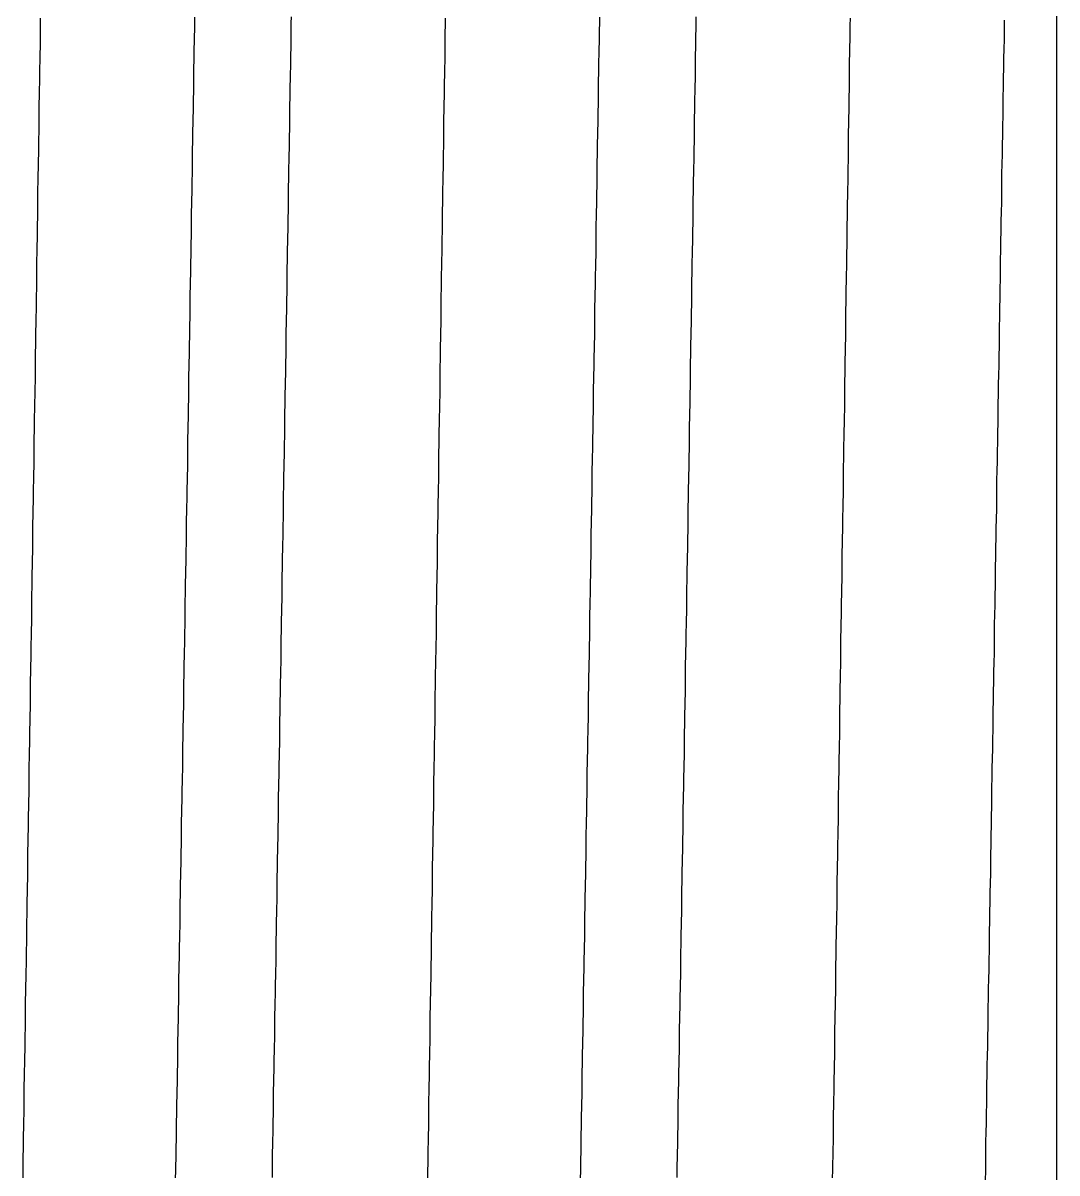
# Model space of a CAD drawing. Header units: millimetres. Extents: x 0 to 3800, y -67 to 2530.
# Drawn here: x 2302.939 to 2306.872, y 948.689 to 953.063 of the extents above; entities that cross this region are included whole.
import ezdxf

# ---------------------------------------------------------------- set-up
doc = ezdxf.new("R2010")
doc.units = ezdxf.units.MM
doc.layers.add('내부선 및 부속', color=4, linetype='Continuous')

msp = doc.modelspace()

# ---------------------------------------------------------------- linework, layer by layer
at = {"layer": '내부선 및 부속', "linetype": 'Continuous'}
msp.add_line((2306.8719, 935.792), (2306.8719, 972.4804), dxfattribs=at)
at = {"layer": '내부선 및 부속', "linetype": 'Continuous', "flags": 128}
for points in [[(2302.9394, 948.6705), (2302.9394, 948.6975), (2302.9404, 948.7245), (2302.9404, 948.7525), (2302.9414, 948.7795), (2302.9414, 948.8065), (2302.9414, 948.8335), (2302.9424, 948.8605), (2302.9424, 948.8875), (2302.9434, 948.9145), (2302.9434, 948.9415), (2302.9444, 948.9685), (2302.9444, 948.9955), (2302.9444, 949.0225), (2302.9454, 949.0495), (2302.9454, 949.0765), (2302.9464, 949.1035), (2302.9464, 949.1305), (2302.9474, 949.1575), (2302.9474, 949.1845), (2302.9474, 949.2115), (2302.9484, 949.2395), (2302.9484, 949.2665), (2302.9494, 949.2935), (2302.9494, 949.3205), (2302.9494, 949.3475), (2302.9504, 949.3745), (2302.9504, 949.4015), (2302.9514, 949.4285), (2302.9514, 949.4555), (2302.9524, 949.4825), (2302.9524, 949.5095), (2302.9524, 949.5365), (2302.9534, 949.5635), (2302.9534, 949.5905), (2302.9544, 949.6175), (2302.9544, 949.6445), (2302.9554, 949.6715), (2302.9554, 949.6995), (2302.9554, 949.7265), (2302.9564, 949.7535), (2302.9564, 949.7805), (2302.9574, 949.8075), (2302.9574, 949.8345), (2302.9574, 949.8615), (2302.9584, 949.8885), (2302.9584, 949.9155), (2302.9594, 949.9425), (2302.9594, 949.9695), (2302.9604, 949.9965), (2302.9604, 950.0235), (2302.9604, 950.0505), (2302.9614, 950.0775), (2302.9614, 950.1045), (2302.9624, 950.1315), (2302.9624, 950.1585), (2302.9624, 950.1865), (2302.9634, 950.2135), (2302.9634, 950.2405), (2302.9644, 950.2675), (2302.9644, 950.2945), (2302.9654, 950.3215), (2302.9654, 950.3485), (2302.9654, 950.3755), (2302.9664, 950.4025), (2302.9664, 950.4295), (2302.9674, 950.4565), (2302.9674, 950.4835), (2302.9674, 950.5105), (2302.9684, 950.5375), (2302.9684, 950.5645), (2302.9694, 950.5915), (2302.9694, 950.6185), (2302.9704, 950.6455), (2302.9704, 950.6735), (2302.9704, 950.7005), (2302.9714, 950.7275), (2302.9714, 950.7545), (2302.9724, 950.7815), (2302.9724, 950.8085), (2302.9724, 950.8355), (2302.9734, 950.8625), (2302.9734, 950.8895), (2302.9744, 950.9165), (2302.9744, 950.9435), (2302.9744, 950.9705), (2302.9754, 950.9975), (2302.9754, 951.0245), (2302.9764, 951.0515), (2302.9764, 951.0785), (2302.9774, 951.1055), (2302.9774, 951.1325), (2302.9774, 951.1605), (2302.9784, 951.1875), (2302.9784, 951.2145), (2302.9794, 951.2415), (2302.9794, 951.2415), (2302.9794, 951.2685), (2302.9794, 951.2955), (2302.9804, 951.3225), (2302.9804, 951.3495), (2302.9814, 951.3765), (2302.9814, 951.4035), (2302.9814, 951.4305), (2302.9824, 951.4575), (2302.9824, 951.4845), (2302.9834, 951.5115), (2302.9834, 951.5385), (2302.9834, 951.5655), (2302.9844, 951.5925), (2302.9844, 951.6195), (2302.9854, 951.6475), (2302.9854, 951.6745), (2302.9864, 951.7015), (2302.9864, 951.7285), (2302.9864, 951.7555), (2302.9874, 951.7825), (2302.9874, 951.8095), (2302.9884, 951.8365), (2302.9884, 951.8635), (2302.9884, 951.8905), (2302.9894, 951.9175), (2302.9894, 951.9445), (2302.9904, 951.9715), (2302.9904, 951.9985), (2302.9904, 952.0255), (2302.9914, 952.0525), (2302.9914, 952.0795), (2302.9924, 952.1065), (2302.9924, 952.1345), (2302.9924, 952.1615), (2302.9934, 952.1885), (2302.9934, 952.2155), (2302.9944, 952.2425), (2302.9944, 952.2695), (2302.9944, 952.2965), (2302.9954, 952.3235), (2302.9954, 952.3505), (2302.9964, 952.3775), (2302.9964, 952.4045), (2302.9964, 952.4315), (2302.9974, 952.4585), (2302.9974, 952.4855), (2302.9984, 952.5125), (2302.9984, 952.5395), (2302.9994, 952.5665), (2302.9994, 952.5945), (2302.9994, 952.6215), (2303.0004, 952.6485), (2303.0004, 952.6755), (2303.0014, 952.7025), (2303.0014, 952.7295), (2303.0014, 952.7565), (2303.0024, 952.7835), (2303.0024, 952.8105), (2303.0034, 952.8375), (2303.0034, 952.8645), (2303.0034, 952.8915), (2303.0044, 952.9185), (2303.0044, 952.9455), (2303.0054, 952.9725), (2303.0054, 952.9995), (2303.0054, 953.0265), (2303.0064, 953.0535), (2303.0064, 953.0815)], [(2303.5914, 953.0855), (2303.5914, 953.0615), (2303.5914, 953.0375), (2303.5904, 953.0135), (2303.5904, 952.9905), (2303.5894, 952.9665), (2303.5894, 952.9425), (2303.5894, 952.9185), (2303.5884, 952.8945), (2303.5884, 952.8705), (2303.5884, 952.8465), (2303.5874, 952.8235), (2303.5874, 952.7995), (2303.5864, 952.7755), (2303.5864, 952.7515), (2303.5864, 952.7275), (2303.5854, 952.7035), (2303.5854, 952.7035), (2303.5854, 952.6795), (2303.5844, 952.6555), (2303.5844, 952.6325), (2303.5844, 952.6085), (2303.5834, 952.5845), (2303.5834, 952.5605), (2303.5834, 952.5365), (2303.5824, 952.5125), (2303.5824, 952.4885), (2303.5814, 952.4655), (2303.5814, 952.4415), (2303.5814, 952.4175), (2303.5804, 952.3935), (2303.5804, 952.3695), (2303.5794, 952.3455), (2303.5794, 952.3215), (2303.5794, 952.2985), (2303.5784, 952.2745), (2303.5784, 952.2505), (2303.5774, 952.2265), (2303.5774, 952.2025), (2303.5774, 952.1785), (2303.5764, 952.1545), (2303.5764, 952.1305), (2303.5764, 952.1075), (2303.5754, 952.0835), (2303.5754, 952.0595), (2303.5744, 952.0355), (2303.5744, 952.0115), (2303.5744, 951.9875), (2303.5734, 951.9635), (2303.5734, 951.9405), (2303.5724, 951.9165), (2303.5724, 951.8925), (2303.5724, 951.8685), (2303.5714, 951.8445), (2303.5714, 951.8205), (2303.5714, 951.7965), (2303.5704, 951.7725), (2303.5704, 951.7495), (2303.5694, 951.7255), (2303.5694, 951.7015), (2303.5694, 951.6775), (2303.5684, 951.6535), (2303.5684, 951.6295), (2303.5674, 951.6055), (2303.5674, 951.5825), (2303.5674, 951.5585), (2303.5664, 951.5345), (2303.5664, 951.5105), (2303.5654, 951.4865), (2303.5654, 951.4625), (2303.5654, 951.4385), (2303.5644, 951.4155), (2303.5644, 951.3915), (2303.5644, 951.3675), (2303.5634, 951.3435), (2303.5634, 951.3195), (2303.5624, 951.2955), (2303.5624, 951.2715), (2303.5624, 951.2475), (2303.5614, 951.2245), (2303.5614, 951.2005), (2303.5604, 951.1765), (2303.5604, 951.1525), (2303.5604, 951.1285), (2303.5594, 951.1045), (2303.5594, 951.0805), (2303.5584, 951.0575), (2303.5584, 951.0335), (2303.5584, 951.0095), (2303.5574, 950.9855), (2303.5574, 950.9615), (2303.5564, 950.9375), (2303.5564, 950.9135), (2303.5564, 950.8895), (2303.5554, 950.8665), (2303.5554, 950.8425), (2303.5554, 950.8185), (2303.5544, 950.7945), (2303.5544, 950.7705), (2303.5534, 950.7465), (2303.5534, 950.7225), (2303.5534, 950.6995), (2303.5524, 950.6755), (2303.5524, 950.6515), (2303.5514, 950.6275), (2303.5514, 950.6035), (2303.5514, 950.5795), (2303.5504, 950.5555), (2303.5504, 950.5325), (2303.5494, 950.5085), (2303.5494, 950.4845), (2303.5494, 950.4605), (2303.5484, 950.4365), (2303.5484, 950.4125), (2303.5474, 950.3885), (2303.5474, 950.3645), (2303.5474, 950.3415), (2303.5464, 950.3175), (2303.5464, 950.3175), (2303.5464, 950.2935), (2303.5454, 950.2695), (2303.5454, 950.2455), (2303.5454, 950.2215), (2303.5444, 950.1975), (2303.5444, 950.1745), (2303.5434, 950.1505), (2303.5434, 950.1265), (2303.5434, 950.1025), (2303.5424, 950.0785), (2303.5424, 950.0545), (2303.5414, 950.0305), (2303.5414, 950.0075), (2303.5414, 949.9835), (2303.5404, 949.9595), (2303.5404, 949.9355), (2303.5394, 949.9115), (2303.5394, 949.8875), (2303.5394, 949.8635), (2303.5384, 949.8395), (2303.5384, 949.8165), (2303.5374, 949.7925), (2303.5374, 949.7685), (2303.5374, 949.7445), (2303.5364, 949.7205), (2303.5364, 949.6965), (2303.5354, 949.6725), (2303.5354, 949.6495), (2303.5354, 949.6255), (2303.5344, 949.6015), (2303.5344, 949.5775), (2303.5334, 949.5535), (2303.5334, 949.5295), (2303.5334, 949.5055), (2303.5324, 949.4815), (2303.5324, 949.4585), (2303.5314, 949.4345), (2303.5314, 949.4105), (2303.5314, 949.3865), (2303.5304, 949.3625), (2303.5304, 949.3385), (2303.5294, 949.3145), (2303.5294, 949.2915), (2303.5294, 949.2675), (2303.5284, 949.2435), (2303.5284, 949.2195), (2303.5274, 949.1955), (2303.5274, 949.1715), (2303.5274, 949.1475), (2303.5264, 949.1245), (2303.5264, 949.1005), (2303.5254, 949.0765), (2303.5254, 949.0525), (2303.5254, 949.0285), (2303.5244, 949.0045), (2303.5244, 948.9805), (2303.5234, 948.9565), (2303.5234, 948.9335), (2303.5234, 948.9095), (2303.5224, 948.8855), (2303.5224, 948.8615), (2303.5214, 948.8375), (2303.5214, 948.8135), (2303.5204, 948.7895), (2303.5204, 948.7665), (2303.5204, 948.7425), (2303.5194, 948.7185), (2303.5194, 948.6945), (2303.5184, 948.6705)], [(2303.9594, 953.0865), (2303.9584, 953.0625), (2303.9584, 953.0395), (2303.9574, 953.0155), (2303.9574, 952.9915), (2303.9574, 952.9675), (2303.9564, 952.9435), (2303.9564, 952.9195), (2303.9564, 952.8955), (2303.9554, 952.8725), (2303.9554, 952.8485), (2303.9544, 952.8245), (2303.9544, 952.8005), (2303.9544, 952.7765), (2303.9534, 952.7525), (2303.9534, 952.7285), (2303.9524, 952.7045), (2303.9524, 952.6815), (2303.9524, 952.6815), (2303.9524, 952.6575), (2303.9514, 952.6335), (2303.9514, 952.6095), (2303.9514, 952.5855), (2303.9504, 952.5615), (2303.9504, 952.5375), (2303.9494, 952.5145), (2303.9494, 952.4905), (2303.9494, 952.4665), (2303.9484, 952.4425), (2303.9484, 952.4185), (2303.9474, 952.3945), (2303.9474, 952.3705), (2303.9474, 952.3475), (2303.9464, 952.3235), (2303.9464, 952.2995), (2303.9464, 952.2755), (2303.9454, 952.2515), (2303.9454, 952.2275), (2303.9444, 952.2035), (2303.9444, 952.1795), (2303.9444, 952.1565), (2303.9434, 952.1325), (2303.9434, 952.1085), (2303.9424, 952.0845), (2303.9424, 952.0605), (2303.9424, 952.0365), (2303.9414, 952.0125), (2303.9414, 951.9895), (2303.9414, 951.9655), (2303.9404, 951.9415), (2303.9404, 951.9175), (2303.9394, 951.8935), (2303.9394, 951.8695), (2303.9394, 951.8455), (2303.9384, 951.8215), (2303.9384, 951.7985), (2303.9374, 951.7745), (2303.9374, 951.7505), (2303.9374, 951.7265), (2303.9364, 951.7025), (2303.9364, 951.6785), (2303.9354, 951.6545), (2303.9354, 951.6315), (2303.9354, 951.6075), (2303.9344, 951.5835), (2303.9344, 951.5595), (2303.9344, 951.5355), (2303.9334, 951.5115), (2303.9334, 951.4875), (2303.9324, 951.4645), (2303.9324, 951.4405), (2303.9324, 951.4165), (2303.9314, 951.3925), (2303.9314, 951.3685), (2303.9304, 951.3445), (2303.9304, 951.3205), (2303.9304, 951.2965), (2303.9294, 951.2735), (2303.9294, 951.2495), (2303.9284, 951.2255), (2303.9284, 951.2015), (2303.9284, 951.1775), (2303.9274, 951.1535), (2303.9274, 951.1295), (2303.9274, 951.1065), (2303.9264, 951.0825), (2303.9264, 951.0585), (2303.9254, 951.0345), (2303.9254, 951.0105), (2303.9254, 950.9865), (2303.9244, 950.9625), (2303.9244, 950.9385), (2303.9234, 950.9155), (2303.9234, 950.8915), (2303.9234, 950.8675), (2303.9224, 950.8435), (2303.9224, 950.8195), (2303.9214, 950.7955), (2303.9214, 950.7715), (2303.9214, 950.7485), (2303.9204, 950.7245), (2303.9204, 950.7005), (2303.9194, 950.6765), (2303.9194, 950.6525), (2303.9194, 950.6285), (2303.9184, 950.6045), (2303.9184, 950.5815), (2303.9174, 950.5575), (2303.9174, 950.5335), (2303.9174, 950.5095), (2303.9164, 950.4855), (2303.9164, 950.4615), (2303.9164, 950.4375), (2303.9154, 950.4135), (2303.9154, 950.3905), (2303.9144, 950.3665), (2303.9144, 950.3425), (2303.9144, 950.3185), (2303.9134, 950.2945), (2303.9134, 950.2945), (2303.9134, 950.2705), (2303.9124, 950.2465), (2303.9124, 950.2235), (2303.9124, 950.1995), (2303.9114, 950.1755), (2303.9114, 950.1515), (2303.9104, 950.1275), (2303.9104, 950.1035), (2303.9104, 950.0795), (2303.9094, 950.0555), (2303.9094, 950.0325), (2303.9084, 950.0085), (2303.9084, 949.9845), (2303.9084, 949.9605), (2303.9074, 949.9365), (2303.9074, 949.9125), (2303.9064, 949.8885), (2303.9064, 949.8655), (2303.9064, 949.8415), (2303.9054, 949.8175), (2303.9054, 949.7935), (2303.9044, 949.7695), (2303.9044, 949.7455), (2303.9044, 949.7215), (2303.9034, 949.6985), (2303.9034, 949.6745), (2303.9024, 949.6505), (2303.9024, 949.6265), (2303.9024, 949.6025), (2303.9014, 949.5785), (2303.9014, 949.5545), (2303.9004, 949.5305), (2303.9004, 949.5075), (2303.9004, 949.4835), (2303.8994, 949.4595), (2303.8994, 949.4355), (2303.8984, 949.4115), (2303.8984, 949.3875), (2303.8984, 949.3635), (2303.8974, 949.3405), (2303.8974, 949.3165), (2303.8964, 949.2925), (2303.8964, 949.2685), (2303.8964, 949.2445), (2303.8954, 949.2205), (2303.8954, 949.1965), (2303.8944, 949.1735), (2303.8944, 949.1495), (2303.8934, 949.1255), (2303.8934, 949.1015), (2303.8934, 949.0775), (2303.8924, 949.0535), (2303.8924, 949.0295), (2303.8914, 949.0055), (2303.8914, 948.9825), (2303.8914, 948.9585), (2303.8904, 948.9345), (2303.8904, 948.9105), (2303.8894, 948.8865), (2303.8894, 948.8625), (2303.8894, 948.8385), (2303.8884, 948.8155), (2303.8884, 948.7915), (2303.8874, 948.7675), (2303.8874, 948.7435), (2303.8874, 948.7195), (2303.8864, 948.6955), (2303.8864, 948.6715)], [(2304.4794, 948.6705), (2304.4794, 948.6975), (2304.4804, 948.7245), (2304.4804, 948.7525), (2304.4804, 948.7795), (2304.4814, 948.8065), (2304.4814, 948.8335), (2304.4824, 948.8605), (2304.4824, 948.8875), (2304.4834, 948.9145), (2304.4834, 948.9415), (2304.4834, 948.9685), (2304.4844, 948.9955), (2304.4844, 949.0225), (2304.4854, 949.0495), (2304.4854, 949.0765), (2304.4854, 949.1035), (2304.4864, 949.1305), (2304.4864, 949.1575), (2304.4874, 949.1845), (2304.4874, 949.2115), (2304.4884, 949.2395), (2304.4884, 949.2665), (2304.4884, 949.2935), (2304.4894, 949.3205), (2304.4894, 949.3475), (2304.4904, 949.3745), (2304.4904, 949.4015), (2304.4914, 949.4285), (2304.4914, 949.4555), (2304.4914, 949.4825), (2304.4924, 949.5095), (2304.4924, 949.5365), (2304.4934, 949.5635), (2304.4934, 949.5905), (2304.4944, 949.6175), (2304.4944, 949.6445), (2304.4944, 949.6715), (2304.4954, 949.6995), (2304.4954, 949.7265), (2304.4964, 949.7535), (2304.4964, 949.7805), (2304.4964, 949.8075), (2304.4974, 949.8345), (2304.4974, 949.8615), (2304.4984, 949.8885), (2304.4984, 949.9155), (2304.4994, 949.9425), (2304.4994, 949.9695), (2304.4994, 949.9965), (2304.5004, 950.0235), (2304.5004, 950.0505), (2304.5014, 950.0775), (2304.5014, 950.1045), (2304.5014, 950.1315), (2304.5024, 950.1585), (2304.5024, 950.1865), (2304.5034, 950.2135), (2304.5034, 950.2405), (2304.5044, 950.2675), (2304.5044, 950.2945), (2304.5044, 950.3215), (2304.5054, 950.3485), (2304.5054, 950.3755), (2304.5064, 950.4025), (2304.5064, 950.4295), (2304.5064, 950.4565), (2304.5074, 950.4835), (2304.5074, 950.5105), (2304.5084, 950.5375), (2304.5084, 950.5645), (2304.5084, 950.5915), (2304.5094, 950.6185), (2304.5094, 950.6455), (2304.5104, 950.6735), (2304.5104, 950.7005), (2304.5114, 950.7275), (2304.5114, 950.7545), (2304.5114, 950.7815), (2304.5124, 950.8085), (2304.5124, 950.8355), (2304.5134, 950.8625), (2304.5134, 950.8895), (2304.5134, 950.9165), (2304.5144, 950.9435), (2304.5144, 950.9705), (2304.5154, 950.9975), (2304.5154, 951.0245), (2304.5164, 951.0515), (2304.5164, 951.0785), (2304.5164, 951.1055), (2304.5174, 951.1325), (2304.5174, 951.1605), (2304.5184, 951.1875), (2304.5184, 951.2145), (2304.5184, 951.2415), (2304.5184, 951.2415), (2304.5194, 951.2685), (2304.5194, 951.2955), (2304.5204, 951.3225), (2304.5204, 951.3495), (2304.5204, 951.3765), (2304.5214, 951.4035), (2304.5214, 951.4305), (2304.5224, 951.4575), (2304.5224, 951.4845), (2304.5224, 951.5115), (2304.5234, 951.5385), (2304.5234, 951.5655), (2304.5244, 951.5925), (2304.5244, 951.6195), (2304.5254, 951.6475), (2304.5254, 951.6745), (2304.5254, 951.7015), (2304.5264, 951.7285), (2304.5264, 951.7555), (2304.5274, 951.7825), (2304.5274, 951.8095), (2304.5274, 951.8365), (2304.5284, 951.8635), (2304.5284, 951.8905), (2304.5294, 951.9175), (2304.5294, 951.9445), (2304.5294, 951.9715), (2304.5304, 951.9985), (2304.5304, 952.0255), (2304.5314, 952.0525), (2304.5314, 952.0795), (2304.5314, 952.1065), (2304.5324, 952.1345), (2304.5324, 952.1615), (2304.5334, 952.1885), (2304.5334, 952.2155), (2304.5334, 952.2425), (2304.5344, 952.2695), (2304.5344, 952.2965), (2304.5354, 952.3235), (2304.5354, 952.3505), (2304.5364, 952.3775), (2304.5364, 952.4045), (2304.5364, 952.4315), (2304.5374, 952.4585), (2304.5374, 952.4855), (2304.5384, 952.5125), (2304.5384, 952.5395), (2304.5384, 952.5665), (2304.5394, 952.5945), (2304.5394, 952.6215), (2304.5404, 952.6485), (2304.5404, 952.6755), (2304.5404, 952.7025), (2304.5414, 952.7295), (2304.5414, 952.7565), (2304.5424, 952.7835), (2304.5424, 952.8105), (2304.5424, 952.8375), (2304.5434, 952.8645), (2304.5434, 952.8915), (2304.5444, 952.9185), (2304.5444, 952.9455), (2304.5444, 952.9725), (2304.5454, 952.9995), (2304.5454, 953.0265), (2304.5464, 953.0535), (2304.5464, 953.0815)], [(2305.1314, 953.0855), (2305.1314, 953.0615), (2305.1304, 953.0375), (2305.1304, 953.0135), (2305.1304, 952.9905), (2305.1294, 952.9665), (2305.1294, 952.9425), (2305.1284, 952.9185), (2305.1284, 952.8945), (2305.1284, 952.8705), (2305.1274, 952.8465), (2305.1274, 952.8235), (2305.1274, 952.7995), (2305.1264, 952.7755), (2305.1264, 952.7515), (2305.1254, 952.7275), (2305.1254, 952.7035), (2305.1254, 952.7035), (2305.1254, 952.6795), (2305.1244, 952.6555), (2305.1244, 952.6325), (2305.1234, 952.6085), (2305.1234, 952.5845), (2305.1234, 952.5605), (2305.1224, 952.5365), (2305.1224, 952.5125), (2305.1224, 952.4885), (2305.1214, 952.4655), (2305.1214, 952.4415), (2305.1204, 952.4175), (2305.1204, 952.3935), (2305.1204, 952.3695), (2305.1194, 952.3455), (2305.1194, 952.3215), (2305.1184, 952.2985), (2305.1184, 952.2745), (2305.1184, 952.2505), (2305.1174, 952.2265), (2305.1174, 952.2025), (2305.1174, 952.1785), (2305.1164, 952.1545), (2305.1164, 952.1305), (2305.1154, 952.1075), (2305.1154, 952.0835), (2305.1154, 952.0595), (2305.1144, 952.0355), (2305.1144, 952.0115), (2305.1134, 951.9875), (2305.1134, 951.9635), (2305.1134, 951.9405), (2305.1124, 951.9165), (2305.1124, 951.8925), (2305.1124, 951.8685), (2305.1114, 951.8445), (2305.1114, 951.8205), (2305.1104, 951.7965), (2305.1104, 951.7725), (2305.1104, 951.7495), (2305.1094, 951.7255), (2305.1094, 951.7015), (2305.1084, 951.6775), (2305.1084, 951.6535), (2305.1084, 951.6295), (2305.1074, 951.6055), (2305.1074, 951.5825), (2305.1064, 951.5585), (2305.1064, 951.5345), (2305.1064, 951.5105), (2305.1054, 951.4865), (2305.1054, 951.4625), (2305.1054, 951.4385), (2305.1044, 951.4155), (2305.1044, 951.3915), (2305.1034, 951.3675), (2305.1034, 951.3435), (2305.1034, 951.3195), (2305.1024, 951.2955), (2305.1024, 951.2715), (2305.1014, 951.2475), (2305.1014, 951.2245), (2305.1014, 951.2005), (2305.1004, 951.1765), (2305.1004, 951.1525), (2305.0994, 951.1285), (2305.0994, 951.1045), (2305.0994, 951.0805), (2305.0984, 951.0575), (2305.0984, 951.0335), (2305.0974, 951.0095), (2305.0974, 950.9855), (2305.0974, 950.9615), (2305.0964, 950.9375), (2305.0964, 950.9135), (2305.0964, 950.8895), (2305.0954, 950.8665), (2305.0954, 950.8425), (2305.0944, 950.8185), (2305.0944, 950.7945), (2305.0944, 950.7705), (2305.0934, 950.7465), (2305.0934, 950.7225), (2305.0924, 950.6995), (2305.0924, 950.6755), (2305.0924, 950.6515), (2305.0914, 950.6275), (2305.0914, 950.6035), (2305.0904, 950.5795), (2305.0904, 950.5555), (2305.0904, 950.5325), (2305.0894, 950.5085), (2305.0894, 950.4845), (2305.0884, 950.4605), (2305.0884, 950.4365), (2305.0884, 950.4125), (2305.0874, 950.3885), (2305.0874, 950.3645), (2305.0864, 950.3415), (2305.0864, 950.3175), (2305.0864, 950.3175), (2305.0864, 950.2935), (2305.0854, 950.2695), (2305.0854, 950.2455), (2305.0844, 950.2215), (2305.0844, 950.1975), (2305.0844, 950.1745), (2305.0834, 950.1505), (2305.0834, 950.1265), (2305.0824, 950.1025), (2305.0824, 950.0785), (2305.0824, 950.0545), (2305.0814, 950.0305), (2305.0814, 950.0065), (2305.0804, 949.9835), (2305.0804, 949.9595), (2305.0804, 949.9355), (2305.0794, 949.9115), (2305.0794, 949.8875), (2305.0784, 949.8635), (2305.0784, 949.8395), (2305.0784, 949.8165), (2305.0774, 949.7925), (2305.0774, 949.7685), (2305.0764, 949.7445), (2305.0764, 949.7205), (2305.0764, 949.6965), (2305.0754, 949.6725), (2305.0754, 949.6495), (2305.0744, 949.6255), (2305.0744, 949.6015), (2305.0744, 949.5775), (2305.0734, 949.5535), (2305.0734, 949.5295), (2305.0724, 949.5055), (2305.0724, 949.4815), (2305.0724, 949.4585), (2305.0714, 949.4345), (2305.0714, 949.4105), (2305.0704, 949.3865), (2305.0704, 949.3625), (2305.0704, 949.3385), (2305.0694, 949.3145), (2305.0694, 949.2915), (2305.0684, 949.2675), (2305.0684, 949.2435), (2305.0684, 949.2195), (2305.0674, 949.1955), (2305.0674, 949.1715), (2305.0664, 949.1475), (2305.0664, 949.1245), (2305.0664, 949.1005), (2305.0654, 949.0765), (2305.0654, 949.0525), (2305.0644, 949.0285), (2305.0644, 949.0045), (2305.0644, 948.9805), (2305.0634, 948.9565), (2305.0634, 948.9335), (2305.0624, 948.9095), (2305.0624, 948.8855), (2305.0624, 948.8615), (2305.0614, 948.8375), (2305.0614, 948.8135), (2305.0604, 948.7895), (2305.0604, 948.7665), (2305.0594, 948.7425), (2305.0594, 948.7185), (2305.0594, 948.6945), (2305.0584, 948.6705)], [(2305.4984, 953.0865), (2305.4984, 953.0625), (2305.4984, 953.0395), (2305.4974, 953.0155), (2305.4974, 952.9915), (2305.4974, 952.9675), (2305.4964, 952.9435), (2305.4964, 952.9195), (2305.4954, 952.8955), (2305.4954, 952.8725), (2305.4954, 952.8485), (2305.4944, 952.8245), (2305.4944, 952.8005), (2305.4934, 952.7765), (2305.4934, 952.7525), (2305.4934, 952.7285), (2305.4924, 952.7045), (2305.4924, 952.6815), (2305.4924, 952.6815), (2305.4924, 952.6575), (2305.4914, 952.6335), (2305.4914, 952.6095), (2305.4904, 952.5855), (2305.4904, 952.5615), (2305.4904, 952.5375), (2305.4894, 952.5145), (2305.4894, 952.4905), (2305.4884, 952.4665), (2305.4884, 952.4425), (2305.4884, 952.4185), (2305.4874, 952.3945), (2305.4874, 952.3705), (2305.4874, 952.3475), (2305.4864, 952.3235), (2305.4864, 952.2995), (2305.4854, 952.2755), (2305.4854, 952.2515), (2305.4854, 952.2275), (2305.4844, 952.2035), (2305.4844, 952.1795), (2305.4834, 952.1565), (2305.4834, 952.1325), (2305.4834, 952.1085), (2305.4824, 952.0845), (2305.4824, 952.0605), (2305.4824, 952.0365), (2305.4814, 952.0125), (2305.4814, 951.9895), (2305.4804, 951.9655), (2305.4804, 951.9415), (2305.4804, 951.9175), (2305.4794, 951.8935), (2305.4794, 951.8695), (2305.4784, 951.8455), (2305.4784, 951.8215), (2305.4784, 951.7985), (2305.4774, 951.7745), (2305.4774, 951.7505), (2305.4764, 951.7265), (2305.4764, 951.7025), (2305.4764, 951.6785), (2305.4754, 951.6545), (2305.4754, 951.6315), (2305.4754, 951.6075), (2305.4744, 951.5835), (2305.4744, 951.5595), (2305.4734, 951.5355), (2305.4734, 951.5115), (2305.4734, 951.4875), (2305.4724, 951.4645), (2305.4724, 951.4405), (2305.4714, 951.4165), (2305.4714, 951.3925), (2305.4714, 951.3685), (2305.4704, 951.3445), (2305.4704, 951.3205), (2305.4694, 951.2965), (2305.4694, 951.2735), (2305.4694, 951.2495), (2305.4684, 951.2255), (2305.4684, 951.2015), (2305.4684, 951.1775), (2305.4674, 951.1535), (2305.4674, 951.1295), (2305.4664, 951.1065), (2305.4664, 951.0825), (2305.4664, 951.0585), (2305.4654, 951.0345), (2305.4654, 951.0105), (2305.4644, 950.9865), (2305.4644, 950.9625), (2305.4644, 950.9385), (2305.4634, 950.9155), (2305.4634, 950.8915), (2305.4624, 950.8675), (2305.4624, 950.8435), (2305.4624, 950.8195), (2305.4614, 950.7955), (2305.4614, 950.7715), (2305.4604, 950.7485), (2305.4604, 950.7245), (2305.4604, 950.7005), (2305.4594, 950.6765), (2305.4594, 950.6525), (2305.4584, 950.6285), (2305.4584, 950.6045), (2305.4584, 950.5815), (2305.4574, 950.5575), (2305.4574, 950.5335), (2305.4574, 950.5095), (2305.4564, 950.4855), (2305.4564, 950.4615), (2305.4554, 950.4375), (2305.4554, 950.4135), (2305.4554, 950.3905), (2305.4544, 950.3665), (2305.4544, 950.3425), (2305.4534, 950.3185), (2305.4534, 950.2945), (2305.4534, 950.2945), (2305.4534, 950.2705), (2305.4524, 950.2465), (2305.4524, 950.2235), (2305.4514, 950.1995), (2305.4514, 950.1755), (2305.4514, 950.1515), (2305.4504, 950.1275), (2305.4504, 950.1035), (2305.4494, 950.0795), (2305.4494, 950.0555), (2305.4494, 950.0325), (2305.4484, 950.0085), (2305.4484, 949.9845), (2305.4474, 949.9605), (2305.4474, 949.9365), (2305.4474, 949.9125), (2305.4464, 949.8885), (2305.4464, 949.8655), (2305.4454, 949.8415), (2305.4454, 949.8175), (2305.4454, 949.7935), (2305.4444, 949.7695), (2305.4444, 949.7455), (2305.4434, 949.7215), (2305.4434, 949.6985), (2305.4434, 949.6745), (2305.4424, 949.6505), (2305.4424, 949.6265), (2305.4414, 949.6025), (2305.4414, 949.5785), (2305.4414, 949.5545), (2305.4404, 949.5305), (2305.4404, 949.5075), (2305.4394, 949.4835), (2305.4394, 949.4595), (2305.4394, 949.4355), (2305.4384, 949.4115), (2305.4384, 949.3875), (2305.4374, 949.3635), (2305.4374, 949.3405), (2305.4374, 949.3165), (2305.4364, 949.2925), (2305.4364, 949.2685), (2305.4354, 949.2445), (2305.4354, 949.2205), (2305.4354, 949.1965), (2305.4344, 949.1735), (2305.4344, 949.1495), (2305.4334, 949.1255), (2305.4334, 949.1015), (2305.4324, 949.0775), (2305.4324, 949.0535), (2305.4324, 949.0295), (2305.4314, 949.0055), (2305.4314, 948.9825), (2305.4304, 948.9585), (2305.4304, 948.9345), (2305.4304, 948.9105), (2305.4294, 948.8865), (2305.4294, 948.8625), (2305.4284, 948.8385), (2305.4284, 948.8155), (2305.4284, 948.7915), (2305.4274, 948.7675), (2305.4274, 948.7435), (2305.4264, 948.7195), (2305.4264, 948.6955), (2305.4264, 948.6715)], [(2306.0184, 948.6705), (2306.0194, 948.6975), (2306.0194, 948.7245), (2306.0204, 948.7525), (2306.0204, 948.7795), (2306.0214, 948.8065), (2306.0214, 948.8335), (2306.0214, 948.8605), (2306.0224, 948.8875), (2306.0224, 948.9145), (2306.0234, 948.9415), (2306.0234, 948.9685), (2306.0244, 948.9955), (2306.0244, 949.0225), (2306.0244, 949.0495), (2306.0254, 949.0765), (2306.0254, 949.1035), (2306.0264, 949.1305), (2306.0264, 949.1575), (2306.0274, 949.1845), (2306.0274, 949.2115), (2306.0274, 949.2395), (2306.0284, 949.2665), (2306.0284, 949.2935), (2306.0294, 949.3205), (2306.0294, 949.3475), (2306.0304, 949.3745), (2306.0304, 949.4015), (2306.0304, 949.4285), (2306.0314, 949.4555), (2306.0314, 949.4825), (2306.0324, 949.5095), (2306.0324, 949.5365), (2306.0324, 949.5635), (2306.0334, 949.5905), (2306.0334, 949.6175), (2306.0344, 949.6445), (2306.0344, 949.6715), (2306.0354, 949.6995), (2306.0354, 949.7265), (2306.0354, 949.7535), (2306.0364, 949.7805), (2306.0364, 949.8075), (2306.0374, 949.8345), (2306.0374, 949.8615), (2306.0384, 949.8885), (2306.0384, 949.9155), (2306.0384, 949.9425), (2306.0394, 949.9695), (2306.0394, 949.9965), (2306.0404, 950.0235), (2306.0404, 950.0505), (2306.0404, 950.0775), (2306.0414, 950.1045), (2306.0414, 950.1315), (2306.0424, 950.1585), (2306.0424, 950.1865), (2306.0434, 950.2135), (2306.0434, 950.2405), (2306.0434, 950.2675), (2306.0444, 950.2945), (2306.0444, 950.3215), (2306.0454, 950.3485), (2306.0454, 950.3755), (2306.0454, 950.4025), (2306.0464, 950.4295), (2306.0464, 950.4565), (2306.0474, 950.4835), (2306.0474, 950.5105), (2306.0474, 950.5375), (2306.0484, 950.5645), (2306.0484, 950.5915), (2306.0494, 950.6185), (2306.0494, 950.6455), (2306.0504, 950.6735), (2306.0504, 950.7005), (2306.0504, 950.7275), (2306.0514, 950.7545), (2306.0514, 950.7815), (2306.0524, 950.8085), (2306.0524, 950.8355), (2306.0524, 950.8625), (2306.0534, 950.8895), (2306.0534, 950.9165), (2306.0544, 950.9435), (2306.0544, 950.9705), (2306.0554, 950.9975), (2306.0554, 951.0245), (2306.0554, 951.0515), (2306.0564, 951.0785), (2306.0564, 951.1055), (2306.0574, 951.1325), (2306.0574, 951.1605), (2306.0574, 951.1875), (2306.0584, 951.2145), (2306.0584, 951.2415), (2306.0584, 951.2415), (2306.0594, 951.2685), (2306.0594, 951.2955), (2306.0594, 951.3225), (2306.0604, 951.3495), (2306.0604, 951.3765), (2306.0614, 951.4035), (2306.0614, 951.4305), (2306.0614, 951.4575), (2306.0624, 951.4845), (2306.0624, 951.5115), (2306.0634, 951.5385), (2306.0634, 951.5655), (2306.0644, 951.5925), (2306.0644, 951.6195), (2306.0644, 951.6475), (2306.0654, 951.6745), (2306.0654, 951.7015), (2306.0664, 951.7285), (2306.0664, 951.7555), (2306.0664, 951.7825), (2306.0674, 951.8095), (2306.0674, 951.8365), (2306.0684, 951.8635), (2306.0684, 951.8905), (2306.0684, 951.9175), (2306.0694, 951.9445), (2306.0694, 951.9715), (2306.0704, 951.9985), (2306.0704, 952.0255), (2306.0704, 952.0525), (2306.0714, 952.0795), (2306.0714, 952.1065), (2306.0724, 952.1345), (2306.0724, 952.1615), (2306.0724, 952.1885), (2306.0734, 952.2155), (2306.0734, 952.2425), (2306.0744, 952.2695), (2306.0744, 952.2965), (2306.0754, 952.3235), (2306.0754, 952.3505), (2306.0754, 952.3775), (2306.0764, 952.4045), (2306.0764, 952.4315), (2306.0774, 952.4585), (2306.0774, 952.4855), (2306.0774, 952.5125), (2306.0784, 952.5395), (2306.0784, 952.5665), (2306.0794, 952.5945), (2306.0794, 952.6215), (2306.0794, 952.6485), (2306.0804, 952.6755), (2306.0804, 952.7025), (2306.0814, 952.7295), (2306.0814, 952.7565), (2306.0814, 952.7835), (2306.0824, 952.8105), (2306.0824, 952.8375), (2306.0834, 952.8645), (2306.0834, 952.8915), (2306.0834, 952.9185), (2306.0844, 952.9455), (2306.0844, 952.9725), (2306.0854, 952.9995), (2306.0854, 953.0265), (2306.0854, 953.0535), (2306.0864, 953.0815)], [(2306.6714, 953.0735), (2306.6704, 953.0375), (2306.6704, 953.0005), (2306.6694, 952.9645), (2306.6684, 952.9275), (2306.6684, 952.8915), (2306.6674, 952.8545), (2306.6674, 952.8185), (2306.6664, 952.7815), (2306.6664, 952.7455), (2306.6654, 952.7095), (2306.6644, 952.6725), (2306.6644, 952.6365), (2306.6634, 952.5995), (2306.6634, 952.5635), (2306.6624, 952.5265), (2306.6614, 952.4905), (2306.6614, 952.4535), (2306.6604, 952.4175), (2306.6604, 952.3805), (2306.6594, 952.3445), (2306.6584, 952.3075), (2306.6584, 952.2715), (2306.6574, 952.2345), (2306.6574, 952.1985), (2306.6564, 952.1615), (2306.6554, 952.1255), (2306.6554, 952.0885), (2306.6544, 952.0525), (2306.6544, 952.0165), (2306.6534, 951.9795), (2306.6534, 951.9435), (2306.6524, 951.9065), (2306.6514, 951.8705), (2306.6514, 951.8335), (2306.6504, 951.7975), (2306.6504, 951.7605), (2306.6494, 951.7245), (2306.6484, 951.6875), (2306.6484, 951.6515), (2306.6474, 951.6145), (2306.6474, 951.5785), (2306.6464, 951.5415), (2306.6454, 951.5055), (2306.6454, 951.4685), (2306.6444, 951.4325), (2306.6444, 951.3965), (2306.6434, 951.3595), (2306.6424, 951.3235), (2306.6424, 951.2865), (2306.6414, 951.2505), (2306.6414, 951.2135), (2306.6404, 951.1775), (2306.6394, 951.1405), (2306.6394, 951.1045), (2306.6384, 951.0675), (2306.6384, 951.0315), (2306.6374, 950.9945), (2306.6364, 950.9585), (2306.6364, 950.9215), (2306.6354, 950.8855), (2306.6354, 950.8485), (2306.6344, 950.8125), (2306.6334, 950.7755), (2306.6334, 950.7395), (2306.6324, 950.7035), (2306.6324, 950.6665), (2306.6314, 950.6305), (2306.6304, 950.5935), (2306.6304, 950.5575), (2306.6294, 950.5205), (2306.6294, 950.4845), (2306.6284, 950.4475), (2306.6274, 950.4115), (2306.6274, 950.3745), (2306.6264, 950.3385), (2306.6264, 950.3015), (2306.6254, 950.2655), (2306.6244, 950.2285), (2306.6244, 950.1925), (2306.6234, 950.1555), (2306.6234, 950.1195), (2306.6224, 950.0825), (2306.6214, 950.0465), (2306.6214, 950.0105), (2306.6204, 949.9735), (2306.6204, 949.9375), (2306.6204, 949.9375), (2306.6194, 949.9005), (2306.6184, 949.8645), (2306.6184, 949.8275), (2306.6174, 949.7915), (2306.6164, 949.7545), (2306.6164, 949.7185), (2306.6154, 949.6815), (2306.6154, 949.6455), (2306.6144, 949.6085), (2306.6134, 949.5725), (2306.6134, 949.5355), (2306.6124, 949.4995), (2306.6124, 949.4625), (2306.6114, 949.4265), (2306.6104, 949.3905), (2306.6104, 949.3535), (2306.6094, 949.3175), (2306.6094, 949.2805), (2306.6084, 949.2445), (2306.6074, 949.2075), (2306.6074, 949.1715), (2306.6064, 949.1345), (2306.6054, 949.0985), (2306.6054, 949.0615), (2306.6044, 949.0255), (2306.6044, 948.9885), (2306.6034, 948.9525), (2306.6024, 948.9155), (2306.6024, 948.8795), (2306.6014, 948.8425), (2306.6004, 948.8065), (2306.6004, 948.7705), (2306.5994, 948.7335), (2306.5994, 948.6975), (2306.5984, 948.6605)]]:
    msp.add_lwpolyline(points, dxfattribs=at)

doc.saveas('drawing.dxf')
